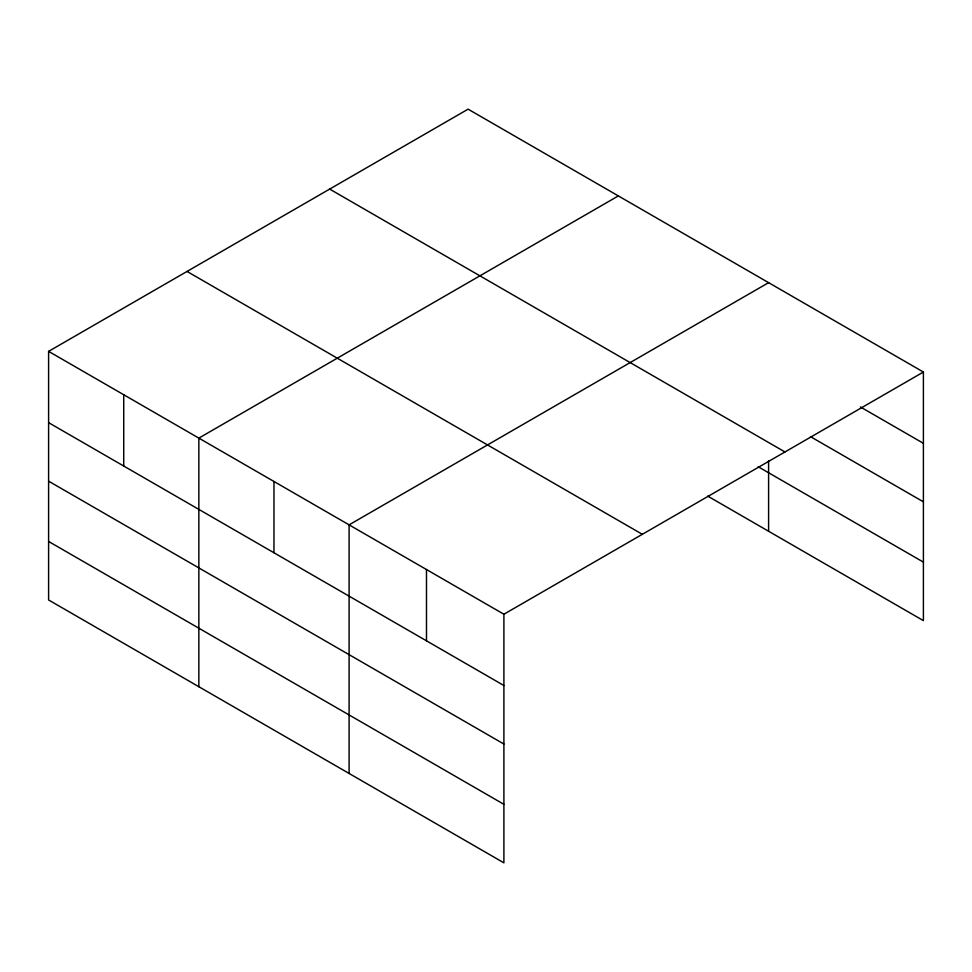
<?xml version="1.0" encoding="UTF-8"?>
<svg xmlns="http://www.w3.org/2000/svg" width="972" height="972" viewBox="0 0 972 972"><rect width="100%" height="100%" fill="white"/><g stroke="black" fill="none" stroke-linecap="round" stroke-linejoin="round"><path stroke-width="1.46" d="M48.6 351.366L503.897 614.231L503.897 862.832L48.6 599.967L48.6 351.366L468.103 109.168L923.4 372.033L923.4 620.634L707.725 496.109M618.35 195.907L198.847 438.117L198.847 686.718M768.597 282.658L349.094 524.856L349.094 773.457M503.897 614.231L923.4 372.033M860.427 406.964L923.4 443.317M810.575 436.695L923.4 501.831M329.666 189.09L784.963 451.956M758.233 466.767L923.4 562.12M187.037 271.443L642.334 534.308M48.6 422.65L503.897 685.515M48.6 481.164L503.897 744.03M48.6 541.453L503.897 804.318M768.597 460.692L768.597 531.259M426.489 569.543L426.489 640.827M273.97 481.48L273.97 552.776M123.723 394.741L123.723 466.025"/></g></svg>
